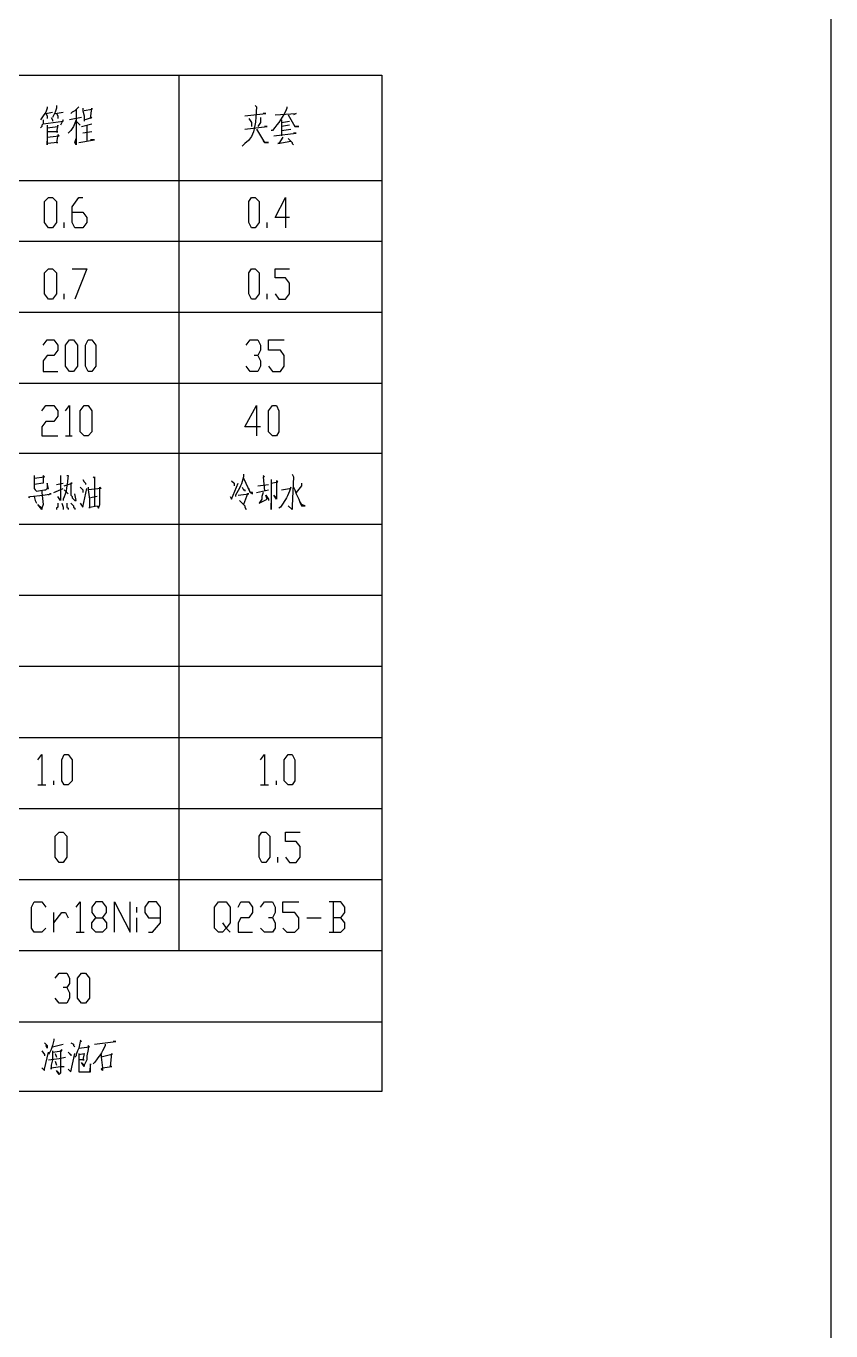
# Model space of a CAD drawing. Header units: millimetres. Extents: x -2210 to 6171, y -6737 to 5572.
# Drawn here: x 4982 to 6171, y 244 to 2172 of the extents above; entities that cross this region are included whole.
import ezdxf

# ---------------------------------------------------------------- set-up
doc = ezdxf.new("R2010")
doc.units = ezdxf.units.MM
doc.layers.add('1', color=7, linetype='Continuous')

msp = doc.modelspace()

# ---------------------------------------------------------------- linework, layer by layer
at = {"layer": '1', "color": 0, "lineweight": 25}
for points in [[(6171.2, 5572.1), (6171.2, -6733.3)], [(3858, 2099.4), (5507.8, 2099.4)], [(5208.2, 2099.4), (5208.2, 805.6)], [(5507.8, 2099.4), (5507.8, 597.4)], [(5013.6, 2052.7), (5013.6, 2050.7), (5011.7, 2044.9), (5007.8, 2039.1), (5007.8, 2039.1), (5003.9, 2033.2)], [(5011.7, 2042.9), (5021.4, 2044.9)], [(5027.2, 2054.6), (5027.2, 2050.7), (5025.3, 2044.9), (5023.3, 2041), (5021.4, 2037.1)], [(5025.3, 2042.9), (5037, 2044.9)], [(5060.3, 2052.7), (5054.5, 2046.8), (5050.6, 2044.9), (5048.6, 2042.9)], [(5056.4, 2048.8), (5056.4, 1996.3), (5054.5, 2000.1), (5056.4, 2006)], [(5066.1, 2050.7), (5066.1, 2046.8), (5068.1, 2039.1), (5068.1, 2031.3)], [(5068.1, 2033.2), (5079.8, 2037.1), (5077.8, 2035.2), (5079.8, 2050.7), (5079.8, 2048.8), (5068.1, 2046.8)], [(5007.8, 2033.2), (5007.8, 2027.4), (5005.8, 2025.4), (5005.8, 2023.5), (5003.9, 2021.5)], [(5007.8, 2027.4), (5037, 2031.3), (5037, 2033.2), (5033.1, 2025.4)], [(5011.7, 2042.9), (5013.6, 2039.1), (5013.6, 2035.2)], [(5013.6, 2025.4), (5013.6, 2023.5), (5013.6, 2011.8), (5013.6, 1996.3), (5013.6, 2002.1)], [(5013.6, 2021.5), (5029.2, 2023.5), (5029.2, 2025.4), (5027.2, 2015.7), (5029.2, 2015.7), (5013.6, 2015.7)], [(5019.4, 2037.1), (5021.4, 2033.2), (5021.4, 2031.3)], [(5027.2, 2042.9), (5029.2, 2039.1), (5029.2, 2035.2)], [(5056.4, 2033.2), (5052.5, 2023.5), (5048.6, 2017.7), (5044.7, 2013.8)], [(5064.2, 2037.1), (5046.7, 2033.2)], [(5056.4, 2031.3), (5060.3, 2027.4), (5062.2, 2025.4)], [(5064.2, 2023.5), (5079.8, 2027.4)], [(5072, 2025.4), (5072, 2002.1)], [(5305.4, 2039.1), (5336.6, 2042.9), (5334.6, 2042.9), (5332.7, 2042.9)], [(5311.3, 2035.2), (5315.2, 2029.3), (5315.2, 2027.4), (5315.2, 2023.5)], [(5328.8, 2037.1), (5328.8, 2035.2), (5328.8, 2029.3), (5324.9, 2023.5)], [(5350.2, 2041), (5381.3, 2042.9), (5381.3, 2042.9), (5377.4, 2041)], [(5359.9, 2033.2), (5359.9, 2029.3), (5359.9, 2009.9)], [(5359.9, 2029.3), (5371.6, 2031.3)], [(5371.6, 2025.4), (5359.9, 2023.5)], [(5369.6, 2041), (5379.4, 2023.5), (5385.2, 2023.5), (5379.4, 2023.5), (5377.4, 2027.4)], [(5013.6, 2007.9), (5031.1, 2009.9), (5029.2, 2011.8), (5027.2, 2000.1), (5029.2, 2000.1), (5013.6, 1998.2)], [(5079.8, 2015.7), (5066.1, 2013.8)], [(5305.4, 2019.6), (5338.5, 2023.5), (5338.5, 2023.5), (5334.6, 2023.5)], [(5322.9, 2019.6), (5334.6, 2000.1), (5340.5, 2000.1), (5334.6, 2000.1), (5332.7, 2002.1)], [(5348.2, 2009.9), (5381.3, 2013.8), (5379.4, 2013.8), (5377.4, 2013.8)], [(5361.9, 2007.9), (5356, 1998.2), (5354.1, 1998.2), (5373.5, 2002.1)], [(5359.9, 2017.7), (5373.5, 2019.6)], [(5369.6, 2006), (5375.5, 2000.1), (5375.5, 1998.2), (5377.4, 1996.3)], [(5060.3, 2000.1), (5083.6, 2004), (5083.6, 2004), (5077.8, 2004)], [(3858, 1943.7), (5507.8, 1943.7)], [(5015.6, 1873.7), (5009.7, 1881.5), (5009.7, 1912.6), (5015.6, 1918.4), (5021.4, 1918.4), (5027.2, 1912.6), (5027.2, 1881.5), (5021.4, 1873.7), (5015.6, 1873.7)], [(5050.6, 1897), (5066.1, 1897), (5072, 1889.3), (5072, 1881.5), (5066.1, 1873.7), (5054.5, 1873.7), (5050.6, 1881.5), (5050.6, 1904.8), (5060.3, 1918.4), (5066.1, 1918.4)], [(5315.2, 1873.7), (5311.3, 1881.5), (5311.3, 1912.6), (5315.2, 1918.4), (5321, 1918.4), (5326.8, 1912.6), (5326.8, 1881.5), (5321, 1873.7), (5315.2, 1873.7)], [(5371.6, 1889.3), (5350.2, 1889.3), (5365.7, 1918.4), (5365.7, 1873.7)], [(5038.9, 1873.7), (5038.9, 1881.5)], [(5338.5, 1873.7), (5338.5, 1881.5)], [(3858, 1854.2), (5507.8, 1854.2)], [(5015.6, 1768.6), (5009.7, 1776.4), (5009.7, 1807.5), (5015.6, 1813.4), (5021.4, 1813.4), (5027.2, 1807.5), (5027.2, 1776.4), (5021.4, 1768.6), (5015.6, 1768.6)], [(5050.6, 1813.4), (5072, 1813.4), (5054.5, 1768.6)], [(5315.2, 1768.6), (5311.3, 1776.4), (5311.3, 1807.5), (5315.2, 1813.4), (5321, 1813.4), (5326.8, 1807.5), (5326.8, 1776.4), (5321, 1768.6), (5315.2, 1768.6)], [(5350.2, 1776.4), (5356, 1768.6), (5365.7, 1768.6), (5371.6, 1776.4), (5371.6, 1792), (5365.7, 1799.8), (5350.2, 1799.8), (5350.2, 1813.4), (5371.6, 1813.4)], [(5038.9, 1768.6), (5038.9, 1776.4)], [(5338.5, 1768.6), (5338.5, 1776.4)], [(3858, 1749.2), (5507.8, 1749.2)], [(5007.8, 1700.5), (5013.6, 1708.3), (5023.3, 1708.3), (5029.2, 1700.5), (5029.2, 1692.8), (5023.3, 1685), (5013.6, 1685), (5007.8, 1677.2), (5007.8, 1661.6), (5029.2, 1661.6)], [(5046.7, 1661.6), (5040.8, 1669.4), (5040.8, 1700.5), (5046.7, 1708.3), (5052.5, 1708.3), (5058.4, 1700.5), (5058.4, 1669.4), (5052.5, 1661.6), (5046.7, 1661.6)], [(5073.9, 1661.6), (5070, 1669.4), (5070, 1700.5), (5073.9, 1708.3), (5079.8, 1708.3), (5085.6, 1700.5), (5085.6, 1669.4), (5079.8, 1661.6), (5073.9, 1661.6)], [(5307.4, 1700.5), (5313.2, 1708.3), (5324.9, 1708.3), (5328.8, 1700.5), (5328.8, 1692.8), (5324.9, 1685), (5319.1, 1685)], [(5340.5, 1669.4), (5346.3, 1661.6), (5358, 1661.6), (5363.8, 1669.4), (5363.8, 1685), (5358, 1692.8), (5340.5, 1692.8), (5340.5, 1708.3), (5363.8, 1708.3)], [(5324.9, 1685), (5328.8, 1677.2), (5328.8, 1669.4), (5324.9, 1661.6), (5313.2, 1661.6), (5307.4, 1669.4)], [(3858, 1644.1), (5507.8, 1644.1)], [(5005.8, 1603.3), (5011.7, 1611), (5023.3, 1611), (5029.2, 1603.3), (5029.2, 1595.5), (5023.3, 1587.7), (5011.7, 1587.7), (5005.8, 1579.9), (5005.8, 1566.3), (5029.2, 1566.3)], [(5040.8, 1603.3), (5046.7, 1611), (5046.7, 1566.3)], [(5068.1, 1566.3), (5062.2, 1572.1), (5062.2, 1603.3), (5068.1, 1611), (5073.9, 1611), (5079.8, 1603.3), (5079.8, 1572.1), (5073.9, 1566.3), (5068.1, 1566.3)], [(5328.8, 1579.9), (5305.4, 1579.9), (5322.9, 1611), (5322.9, 1566.3)], [(5346.3, 1566.3), (5340.5, 1572.1), (5340.5, 1603.3), (5346.3, 1611), (5352.1, 1611), (5356, 1603.3), (5356, 1572.1), (5352.1, 1566.3), (5346.3, 1566.3)], [(5040.8, 1566.3), (5050.6, 1566.3)], [(3858, 1541), (5507.8, 1541)], [(4994.2, 1507.9), (4994.2, 1504), (4994.2, 1488.5), (4996.1, 1486.5), (4996.1, 1486.5), (4998, 1484.6), (5009.7, 1486.5), (5011.7, 1486.5), (5013.6, 1488.5), (5015.6, 1488.5), (5013.6, 1496.3), (5013.6, 1488.5)], [(4994.2, 1504), (5009.7, 1506), (5007.8, 1507.9), (5007.8, 1506), (5007.8, 1496.3), (5007.8, 1496.3), (4994.2, 1494.3)], [(5033.1, 1507.9), (5033.1, 1471), (5029.2, 1476.8)], [(5081.7, 1506), (5083.6, 1504), (5083.6, 1506), (5083.6, 1463.2)], [(5332.7, 1507.9), (5334.6, 1506), (5332.7, 1506), (5334.6, 1484.6)], [(5375.5, 1509.9), (5377.4, 1506), (5375.5, 1463.2), (5375.5, 1459.3), (5375.5, 1457.3), (5369.6, 1463.2), (5375.5, 1457.3)], [(5023.3, 1482.6), (5037, 1488.5)], [(5027.2, 1494.3), (5037, 1496.3)], [(5038.9, 1492.4), (5050.6, 1496.3), (5048.6, 1496.3), (5048.6, 1492.4), (5048.6, 1488.5), (5048.6, 1484.6), (5048.6, 1482.6), (5048.6, 1478.7), (5050.6, 1476.8), (5050.6, 1474.9), (5054.5, 1471), (5056.4, 1471), (5054.5, 1480.7)], [(5038.9, 1486.5), (5042.8, 1482.6), (5044.7, 1480.7)], [(5062.2, 1490.4), (5066.1, 1486.5), (5066.1, 1484.6), (5066.1, 1482.6)], [(5062.2, 1467.1), (5066.1, 1461.2), (5072, 1488.5)], [(5066.1, 1502.1), (5068.1, 1498.2), (5070, 1496.3), (5070, 1494.3)], [(5073.9, 1490.4), (5073.9, 1486.5), (5075.9, 1472.9), (5075.9, 1459.3), (5075.9, 1461.2), (5087.5, 1463.2), (5089.5, 1459.3), (5091.4, 1465.1), (5091.4, 1478.7), (5091.4, 1478.7), (5091.4, 1490.4), (5093.4, 1488.5), (5073.9, 1486.5)], [(5284, 1476.8), (5286, 1472.9), (5295.7, 1496.3)], [(5286, 1500.1), (5289.9, 1496.3), (5289.9, 1494.3), (5289.9, 1492.4)], [(5301.5, 1490.4), (5303.5, 1486.5), (5305.4, 1486.5), (5305.4, 1484.6)], [(5303.5, 1504), (5313.2, 1482.6), (5317.1, 1480.7), (5317.1, 1482.6), (5313.2, 1482.6), (5311.3, 1488.5)], [(5322.9, 1482.6), (5340.5, 1486.5)], [(5324.9, 1492.4), (5340.5, 1494.3)], [(5344.3, 1502.1), (5344.3, 1498.2), (5344.3, 1457.3), (5344.3, 1461.2), (5344.3, 1467.1)], [(5344.3, 1496.3), (5354.1, 1498.2), (5352.1, 1500.1), (5352.1, 1488.5), (5352.1, 1478.7), (5352.1, 1478.7), (5352.1, 1476.8), (5352.1, 1472.9), (5348.2, 1478.7), (5352.1, 1474.9)], [(5377.4, 1490.4), (5379.4, 1486.5), (5381.3, 1480.7), (5385.2, 1472.9), (5387.1, 1467.1), (5389.1, 1463.2), (5394.9, 1463.2), (5389.1, 1465.1)], [(5389.1, 1496.3), (5389.1, 1492.4), (5381.3, 1482.6)], [(4986.4, 1476.8), (4986.4, 1474.9), (4988.3, 1476.8), (5007.8, 1478.7), (5007.8, 1478.7), (5019.4, 1480.7), (5017.5, 1480.7), (5015.6, 1478.7)], [(4994.2, 1476.8), (4996.1, 1471), (4998, 1467.1)], [(5005.8, 1484.6), (5005.8, 1482.6), (5007.8, 1465.1), (5005.8, 1459.3), (5005.8, 1457.3), (5000, 1465.1), (5005.8, 1459.3), (5005.8, 1461.2)], [(5029.2, 1467.1), (5029.2, 1461.2), (5027.2, 1459.3), (5027.2, 1457.3)], [(5035, 1467.1), (5037, 1461.2), (5037, 1457.3)], [(5042.8, 1467.1), (5042.8, 1461.2), (5044.7, 1459.3), (5044.7, 1457.3)], [(5048.6, 1467.1), (5050.6, 1465.1), (5052.5, 1463.2), (5052.5, 1461.2), (5054.5, 1459.3), (5054.5, 1457.3)], [(5087.5, 1476.8), (5077.8, 1474.9)], [(5295.7, 1478.7), (5311.3, 1480.7), (5309.3, 1480.7), (5303.5, 1465.1)], [(5297.7, 1471), (5305.4, 1463.2), (5305.4, 1461.2), (5307.4, 1457.3)], [(5332.7, 1482.6), (5330.7, 1476.8), (5330.7, 1472.9), (5326.8, 1467.1), (5326.8, 1467.1), (5338.5, 1472.9), (5336.6, 1478.7), (5340.5, 1472.9), (5340.5, 1471)], [(5387.1, 1469), (5389.1, 1465.1)], [(3858, 1435.9), (5507.8, 1435.9)], [(3858, 1330.9), (5507.8, 1330.9)], [(3858, 1225.8), (5507.8, 1225.8)], [(3858, 1120.8), (5507.8, 1120.8)], [(5000, 1087.7), (5005.8, 1095.5), (5005.8, 1050.7)], [(5038.9, 1050.7), (5035, 1056.6), (5035, 1087.7), (5038.9, 1095.5), (5044.7, 1095.5), (5050.6, 1087.7), (5050.6, 1056.6), (5044.7, 1050.7), (5038.9, 1050.7)], [(5328.8, 1087.7), (5334.6, 1095.5), (5334.6, 1050.7)], [(5369.6, 1050.7), (5363.8, 1056.6), (5363.8, 1087.7), (5369.6, 1095.5), (5375.5, 1095.5), (5379.4, 1087.7), (5379.4, 1056.6), (5375.5, 1050.7), (5369.6, 1050.7)], [(5000, 1050.7), (5011.7, 1050.7)], [(5023.3, 1050.7), (5023.3, 1056.6)], [(5328.8, 1050.7), (5340.5, 1050.7)], [(5352.1, 1050.7), (5352.1, 1056.6)], [(3858, 1015.7), (5507.8, 1015.7)], [(5031.1, 935.9), (5025.3, 943.7), (5025.3, 974.9), (5031.1, 980.7), (5037, 980.7), (5042.8, 974.9), (5042.8, 943.7), (5037, 935.9), (5031.1, 935.9)], [(5330.7, 935.9), (5326.8, 943.7), (5326.8, 974.9), (5330.7, 980.7), (5336.6, 980.7), (5342.4, 974.9), (5342.4, 943.7), (5336.6, 935.9), (5330.7, 935.9)], [(5365.7, 943.7), (5371.6, 935.9), (5381.3, 935.9), (5387.1, 943.7), (5387.1, 959.3), (5381.3, 967.1), (5365.7, 967.1), (5365.7, 980.7), (5387.1, 980.7)], [(5354.1, 935.9), (5354.1, 943.7)], [(3858, 910.7), (5507.8, 910.7)], [(5011.7, 838.7), (5005.8, 832.8), (4994.2, 832.8), (4990.3, 838.7), (4990.3, 869.8), (4994.2, 877.6), (5005.8, 877.6), (5011.7, 869.8)], [(5056.4, 869.8), (5062.2, 877.6), (5062.2, 832.8)], [(5085.6, 832.8), (5079.8, 838.7), (5079.8, 846.5), (5085.6, 854.2), (5095.3, 854.2), (5101.2, 862), (5101.2, 869.8), (5095.3, 877.6), (5085.6, 877.6), (5079.8, 869.8), (5079.8, 862), (5085.6, 854.2)], [(5112.8, 832.8), (5112.8, 877.6), (5136.2, 832.8), (5136.2, 877.6)], [(5145.9, 862), (5145.9, 869.8)], [(5163.4, 832.8), (5169.3, 832.8), (5180.9, 846.5), (5180.9, 869.8), (5175.1, 877.6), (5163.4, 877.6), (5157.6, 869.8), (5157.6, 862), (5163.4, 854.2), (5180.9, 854.2)], [(5272.4, 846.5), (5278.2, 838.7), (5272.4, 832.8), (5266.5, 832.8), (5260.7, 838.7), (5260.7, 869.8), (5266.5, 877.6), (5278.2, 877.6), (5284, 869.8), (5284, 846.5), (5278.2, 838.7), (5284, 832.8)], [(5295.7, 869.8), (5299.6, 877.6), (5311.3, 877.6), (5317.1, 869.8), (5317.1, 862), (5311.3, 854.2), (5299.6, 854.2), (5295.7, 846.5), (5295.7, 832.8), (5317.1, 832.8)], [(5328.8, 869.8), (5334.6, 877.6), (5346.3, 877.6), (5350.2, 869.8), (5350.2, 862), (5346.3, 854.2), (5340.5, 854.2)], [(5361.9, 838.7), (5367.7, 832.8), (5379.4, 832.8), (5385.2, 838.7), (5385.2, 854.2), (5379.4, 862), (5361.9, 862), (5361.9, 877.6), (5385.2, 877.6)], [(5447.5, 854.2), (5453.3, 862), (5453.3, 869.8), (5447.5, 877.6), (5430, 877.6)], [(5435.8, 877.6), (5435.8, 832.8)], [(5023.3, 832.8), (5023.3, 862)], [(5023.3, 846.5), (5035, 862), (5040.8, 862), (5044.7, 854.2)], [(5095.3, 854.2), (5101.2, 846.5), (5101.2, 838.7), (5095.3, 832.8), (5085.6, 832.8)], [(5145.9, 832.8), (5145.9, 854.2)], [(5346.3, 854.2), (5350.2, 846.5), (5350.2, 838.7), (5346.3, 832.8), (5334.6, 832.8), (5328.8, 838.7)], [(5396.9, 854.2), (5418.3, 854.2)], [(5430, 832.8), (5447.5, 832.8), (5453.3, 838.7), (5453.3, 846.5), (5447.5, 854.2), (5435.8, 854.2)], [(5056.4, 832.8), (5068.1, 832.8)], [(3858, 805.6), (5507.8, 805.6)], [(5025.3, 764.7), (5031.1, 772.5), (5042.8, 772.5), (5046.7, 764.7), (5046.7, 757), (5042.8, 751.1), (5037, 751.1)], [(5064.2, 727.8), (5058.4, 735.6), (5058.4, 764.7), (5064.2, 772.5), (5070, 772.5), (5075.9, 764.7), (5075.9, 735.6), (5070, 727.8), (5064.2, 727.8)], [(5042.8, 751.1), (5046.7, 743.3), (5046.7, 735.6), (5042.8, 727.8), (5031.1, 727.8), (5025.3, 735.6)], [(3858, 700.5), (5507.8, 700.5)], [(5023.3, 675.2), (5023.3, 673.3), (5021.4, 665.5), (5019.4, 659.7), (5017.5, 655.8), (5015.6, 651.9)], [(5005.8, 657.7), (5009.7, 651.9), (5009.7, 650)], [(5005.8, 632.4), (5009.7, 628.6), (5009.7, 630.5), (5015.6, 655.8)], [(5009.7, 669.4), (5013.6, 665.5), (5013.6, 661.6), (5011.7, 665.5)], [(5021.4, 657.7), (5021.4, 655.8), (5021.4, 655.8), (5021.4, 644.1), (5019.4, 636.3), (5019.4, 632.4), (5019.4, 630.5), (5019.4, 632.4), (5033.1, 634.4), (5038.9, 634.4)], [(5021.4, 663.6), (5037, 667.5)], [(5021.4, 655.8), (5035, 657.7), (5035, 657.7), (5035, 659.7), (5033.1, 657.7), (5033.1, 638.3), (5033.1, 630.5), (5033.1, 624.7), (5031.1, 622.7), (5027.2, 628.6), (5031.1, 624.7), (5031.1, 624.7)], [(5044.7, 655.8), (5046.7, 653.8), (5048.6, 651.9), (5048.6, 650)], [(5048.6, 669.4), (5052.5, 667.5), (5052.5, 665.5), (5054.5, 663.6)], [(5062.2, 673.3), (5064.2, 671.4), (5062.2, 671.4), (5060.3, 661.6), (5058.4, 657.7), (5056.4, 651.9), (5056.4, 650), (5054.5, 648)], [(5060.3, 661.6), (5075.9, 663.6), (5073.9, 665.5), (5073.9, 659.7), (5072, 650), (5072, 644.1), (5070, 640.2), (5068.1, 636.3), (5068.1, 634.4), (5064.2, 640.2), (5068.1, 636.3)], [(5083.6, 667.5), (5114.8, 671.4), (5112.8, 671.4), (5110.9, 671.4)], [(5015.6, 644.1), (5031.1, 646.1), (5040.8, 648)], [(5025.3, 653.8), (5027.2, 648)], [(5025.3, 642.2), (5027.2, 636.3)], [(5044.7, 630.5), (5048.6, 626.6), (5054.5, 653.8)], [(5060.3, 653.8), (5060.3, 651.9), (5060.3, 632.4), (5060.3, 628.6), (5060.3, 626.6), (5062.2, 626.6), (5064.2, 626.6), (5077.8, 626.6), (5077.8, 638.3), (5075.9, 626.6)], [(5060.3, 651.9), (5068.1, 653.8), (5068.1, 653.8), (5066.1, 644.1), (5068.1, 644.1), (5060.3, 644.1)], [(5093.4, 651.9), (5093.4, 648), (5095.3, 632.4), (5095.3, 628.6), (5093.4, 630.5), (5095.3, 632.4), (5108.9, 634.4), (5107, 634.4), (5108.9, 653.8), (5108.9, 651.9), (5093.4, 648)], [(5507.8, 597.4), (3858, 597.4)]]:
    msp.add_lwpolyline(points, dxfattribs=at)
for points, knots in [([(5321, 2054.6), (5321, 2054.6), (5322.9, 2052.7), (5322.9, 2052.7), (5321, 2033.2), (5322.9, 2009.9), (5305.4, 1998.2), (5305.4, 1998.2), (5301.5, 1994.3), (5301.5, 1994.3)], [0, 0, 0, 0, 1, 1, 1, 2, 2, 2, 3, 3, 3, 3]), ([(5367.7, 2052.7), (5367.7, 2052.7), (5367.7, 2050.7), (5367.7, 2050.7), (5361.9, 2037.1), (5356, 2029.3), (5346.3, 2017.7), (5346.3, 2017.7), (5344.3, 2017.7), (5344.3, 2017.7)], [0, 0, 0, 0, 1, 1, 1, 2, 2, 2, 3, 3, 3, 3]), ([(5042.8, 1507.9), (5042.8, 1507.9), (5044.7, 1507.9), (5044.7, 1507.9), (5042.8, 1498.2), (5042.8, 1480.7), (5037, 1472.9), (5037, 1472.9), (5037, 1471), (5037, 1471)], [0, 0, 0, 0, 1, 1, 1, 2, 2, 2, 3, 3, 3, 3]), ([(5303.5, 1509.9), (5303.5, 1509.9), (5303.5, 1506), (5303.5, 1506), (5301.5, 1496.3), (5297.7, 1488.5), (5291.8, 1478.7), (5291.8, 1478.7), (5291.8, 1476.8), (5291.8, 1476.8)], [0, 0, 0, 0, 1, 1, 1, 2, 2, 2, 3, 3, 3, 3]), ([(5359.9, 1486.5), (5359.9, 1486.5), (5371.6, 1488.5), (5371.6, 1488.5), (5371.6, 1488.5), (5373.5, 1488.5), (5373.5, 1488.5), (5373.5, 1488.5), (5373.5, 1490.4), (5373.5, 1490.4), (5373.5, 1490.4), (5371.6, 1484.6), (5371.6, 1484.6), (5367.7, 1474.9), (5363.8, 1469), (5358, 1461.2), (5358, 1461.2), (5356, 1459.3), (5356, 1459.3)], [0, 0, 0, 0, 1, 1, 1, 2, 2, 2, 3, 3, 3, 4, 4, 4, 5, 5, 5, 6, 6, 6, 6]), ([(5099.2, 667.5), (5099.2, 667.5), (5099.2, 665.5), (5099.2, 665.5), (5093.4, 651.9), (5091.4, 651.9), (5083.6, 640.2), (5083.6, 640.2), (5081.7, 638.3), (5081.7, 638.3)], [0, 0, 0, 0, 1, 1, 1, 2, 2, 2, 3, 3, 3, 3])]:
    msp.add_open_spline(points, degree=3, knots=knots, dxfattribs=at)

doc.saveas('drawing.dxf')
